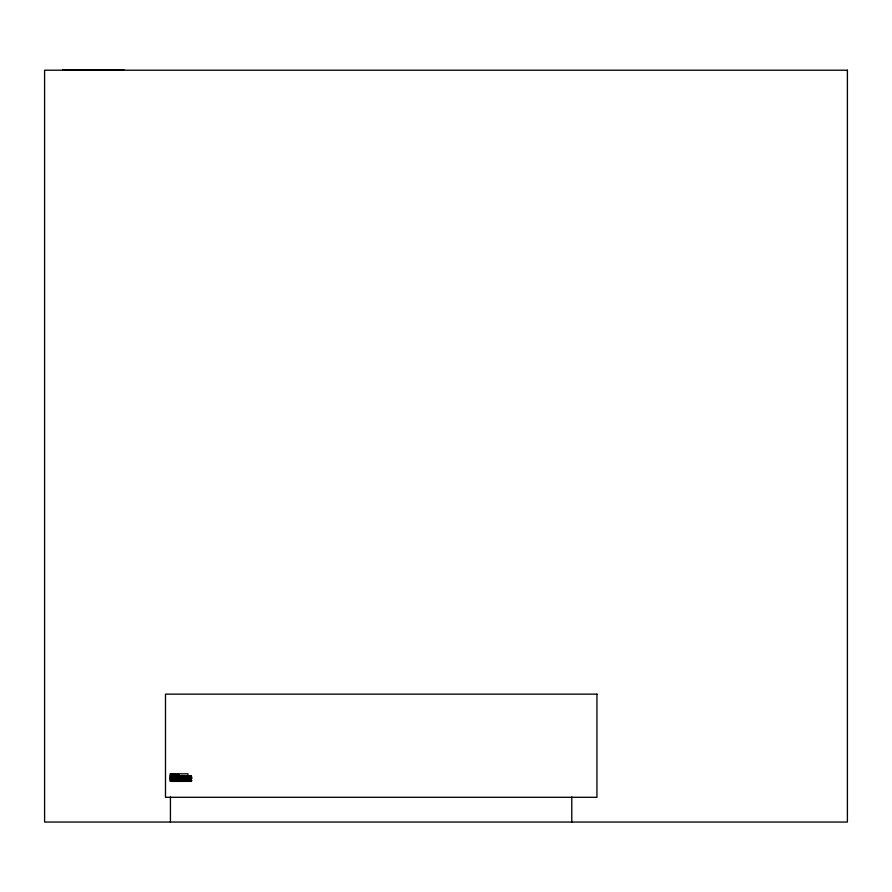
<?xml version="1.0" encoding="UTF-8"?>
<svg xmlns="http://www.w3.org/2000/svg" width="892" height="892" viewBox="0 0 892 892"><rect width="100%" height="100%" fill="white"/><g stroke="black" fill="none" stroke-linecap="round" stroke-linejoin="round"><path stroke-width="1.34" d="M181.946 778.716C181.221 769.06 179.838 785.116 181.946 780.344L191.635 780.344L191.189 781.437L190.475 778.526M190.654 776.475L191.222 775.728L191.646 778.716L181.054 778.716L181.199 780.188L191.635 780.344M179.314 776.687C174.799 775.862 175.936 775.494 176.326 780.455C177.285 784.737 174.263 774.033 178.723 777.133M179.47 776.475C178.511 780.166 181.154 783.41 179.56 778.716C181.433 779.708 180.184 773.922 179.47 776.475L191.501 776.386M172.301 776.453L172.78 781.437L173.461 777.924L172.647 775.728L172.301 776.453L179.214 776.453M189.16 776.475L189.606 775.683L190.007 776.386M186.205 780.968L185.391 781.113M182.882 781.002L182.091 780.991M170.851 781.303L171.833 777.378L170.851 773.81M190.141 781.136L189.282 780.979M191.423 780.589L190.743 778.716M62.652 69.955L124.099 69.955M171.32 774.055L175.468 774.055M171.487 774.39L175.635 774.39M174.865 774.602L170.483 774.602C169.067 786.722 173.461 777.523 170.707 774.602M170.952 774.646L179.392 774.802M171.621 774.903L178.545 774.903M171.721 775.404L178.634 775.404M172.647 775.728L178.969 775.683M179.783 775.728L191.222 775.728M172.513 775.873L179.437 775.873M179.66 775.873L191.334 775.85M171.777 775.984L178.701 775.984M180.24 776.073L191.423 776.073M172.401 776.118L179.314 776.118M179.56 776.129L190.743 776.129M175.735 776.586L179.125 776.497M181.868 776.776L191.568 776.776M175.969 777.345L178.734 777.345M181.912 777.244L191.602 777.244M176.003 777.545L178.768 777.545M176.148 777.891L178.913 777.891M181.946 777.791L191.635 777.791M176.27 778.092L179.036 778.092M176.449 778.448L179.214 778.448M181.946 778.404L191.646 778.404M176.571 778.827L179.337 778.827M176.638 779.251L179.404 779.251M181.098 779.575L190.799 779.575M176.661 779.775L179.426 779.775M176.649 780.121L179.415 780.121M181.199 780.188L190.899 780.188M176.616 780.433L179.392 780.433M181.277 780.4L191.044 780.556M176.571 780.723L179.348 780.723M171.264 781.046L190.788 780.979M191.635 781.136L170.205 781.303L170.205 773.81L187.933 773.81L187.933 776.486M172.635 781.381L191.39 781.359M191.312 776.809L191.379 777.969M571.783 796.957L571.783 822.045M179.114 780.511L179.114 781.303M178.244 773.81L178.244 780.511M177.965 773.81L177.965 781.303M175.233 773.81L175.233 774.802M175.233 775.806L175.233 781.303M174.977 773.81L174.977 774.802M174.977 775.806L174.977 781.303M174.13 775.806L174.13 781.303M173.873 775.806L173.873 781.303M170.428 796.957L170.428 822.045M172.412 777.623C172.624 786.398 173.929 772.873 172.412 777.623M179.604 777.289L180.195 777.969L179.894 776.43L179.604 777.289M181.098 777.289L181.689 777.969L181.399 776.43L181.098 777.289M847.4 70.212L44.6 70.212L44.6 822.045L847.4 822.045L847.4 70.212M596.949 694.143L165.488 694.143L165.488 797.292L596.949 797.292L596.949 694.143"/></g></svg>
